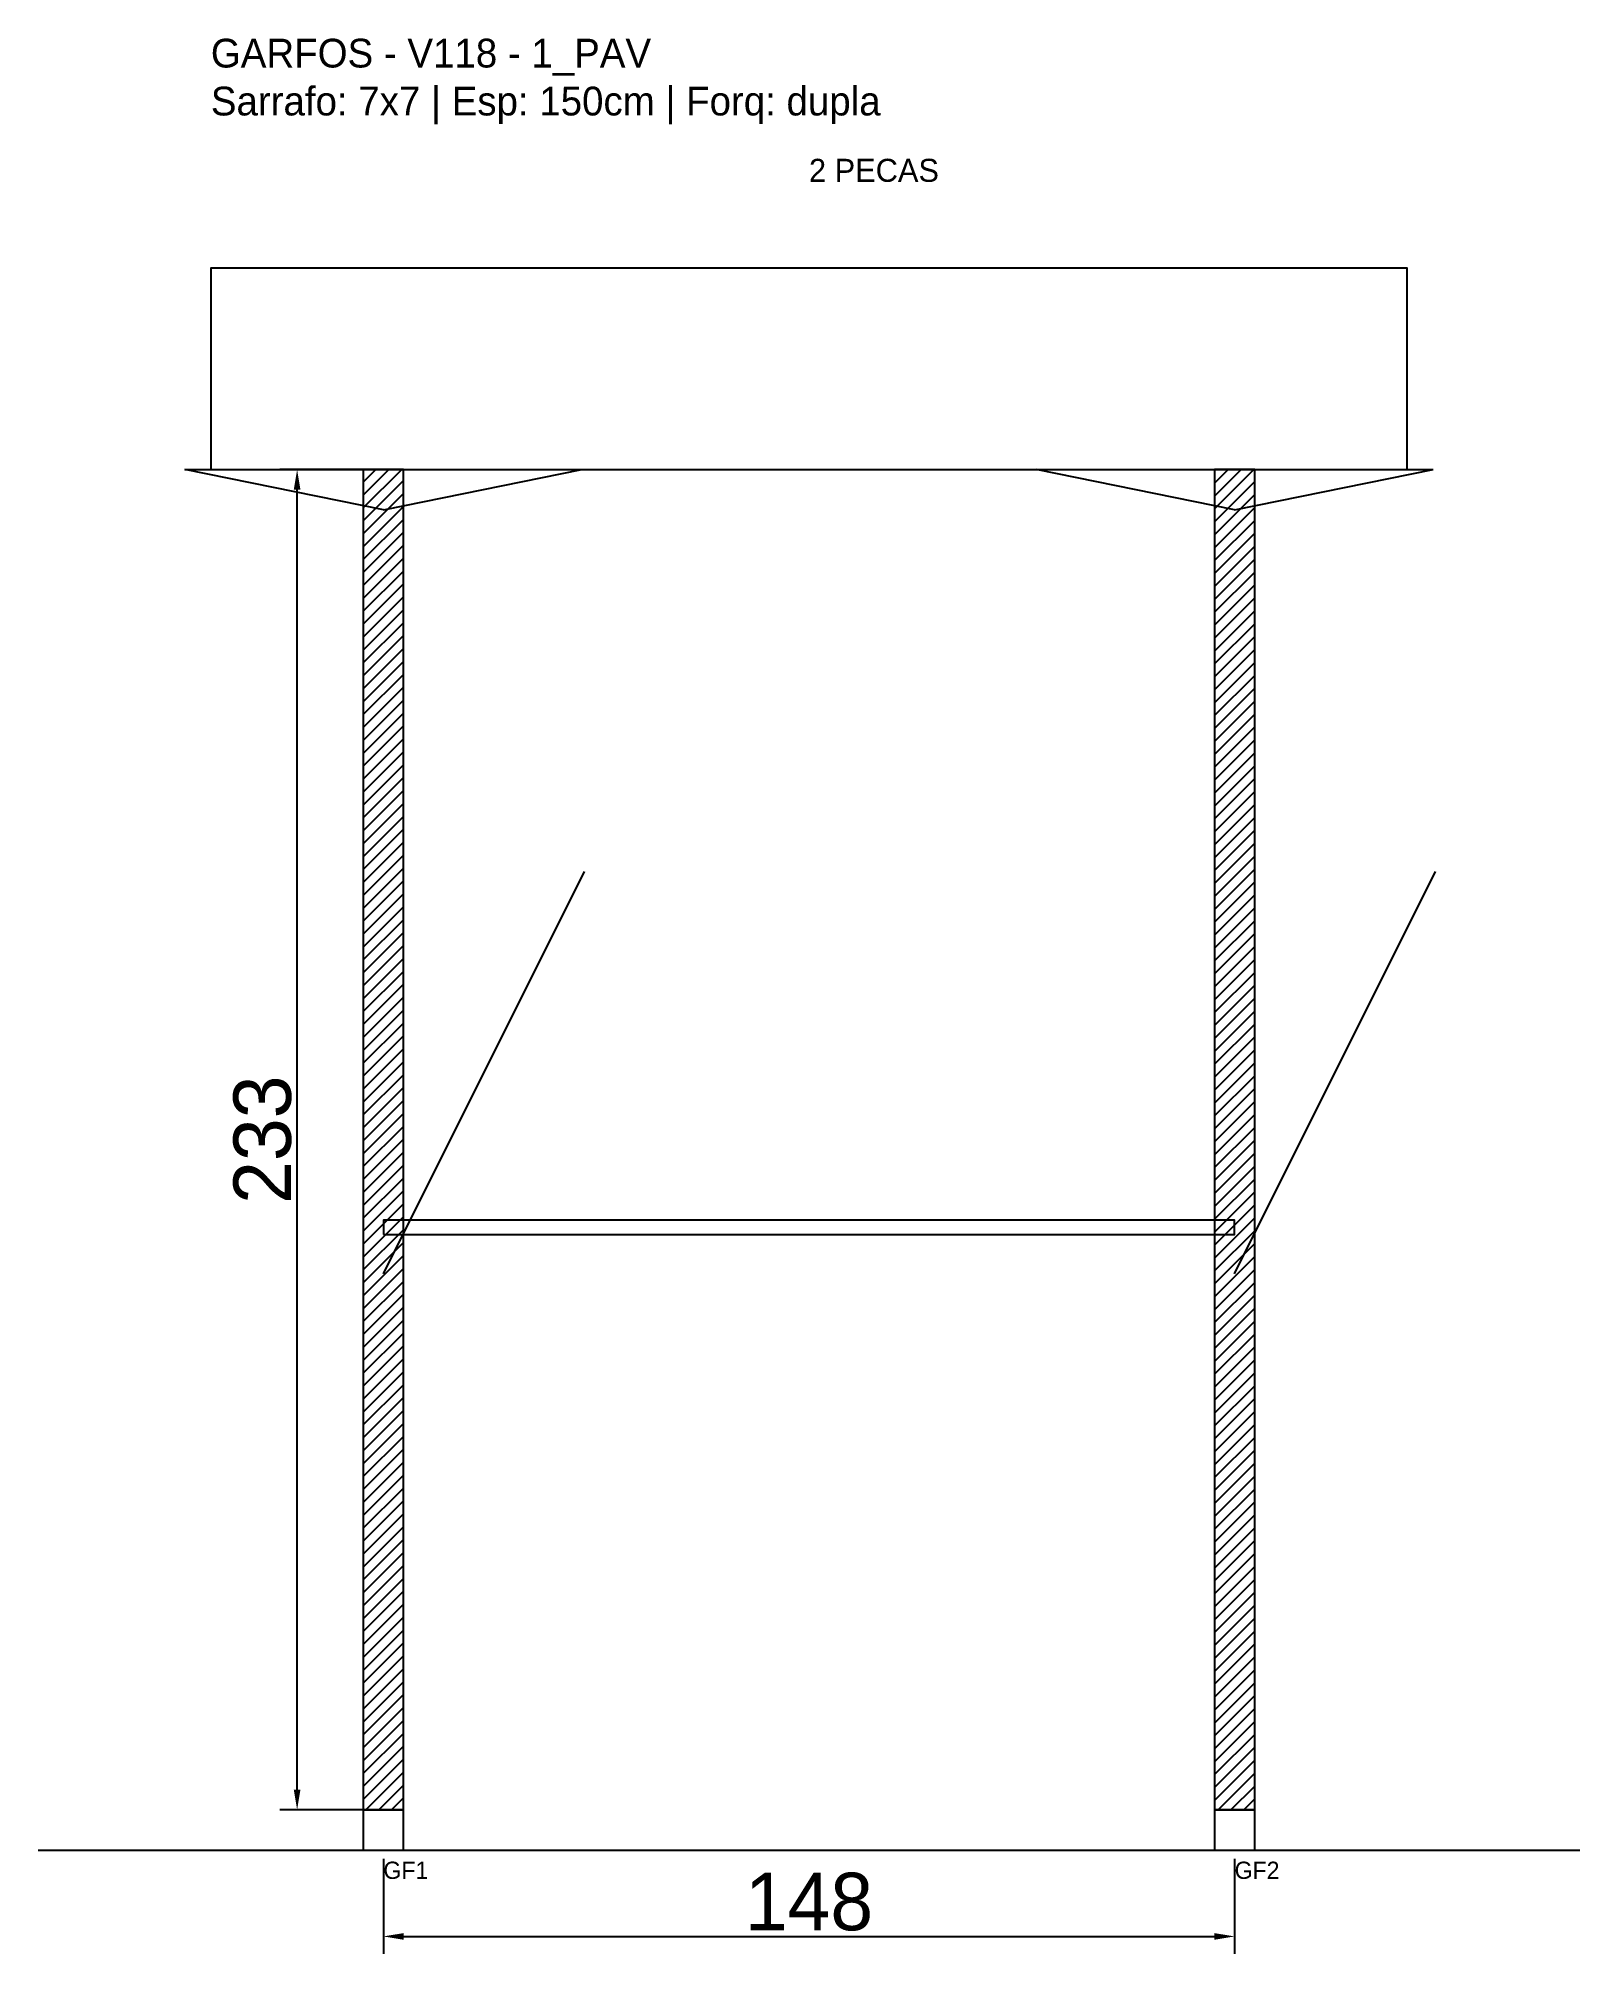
# Model space of a CAD drawing. Header units: metres. Extents: x -30 to 238, y -25 to 308.
import ezdxf

# ---------------------------------------------------------------- set-up
doc = ezdxf.new("R2010")
doc.units = ezdxf.units.M
for name, color, linetype in [('BARRA_ANCORAGEM', 1, 'Continuous'), ('COTA', 241, 'Continuous'), ('GARFOS OK', 3, 'Continuous'), ('NOME DA VIGA', 6, 'Continuous'), ('SARR_7x7', 40, 'Continuous'), ('TIRAS REESCORAMENTO', 252, 'Continuous'), ('VIGAS', 3, 'Continuous')]:
    doc.layers.add(name, color=color, linetype=linetype)
doc.dimstyles.new('EZ DXF', dxfattribs={"dimtxt": 10, "dimasz": 3.5, "dimexe": 3, "dimexo": 1.5, "dimgap": 1, "dimtad": 1, "dimdec": 1, "dimdsep": 46, "dimcen": 2.5, "dimazin": 3, "dimtfac": 1, "dimtmove": 0, "dimatfit": 3})

msp = doc.modelspace()

# ---------------------------------------------------------------- hatches: boundary and pattern name
at = {"layer": 'COTA'}
h = msp.add_hatch(dxfattribs=at)
h.set_pattern_fill('ANSI31', scale=0.5)
h.paths.add_polyline_path([(26.5, 0), (33.5, 0), (33.5, 233), (26.5, 233)])
h = msp.add_hatch(dxfattribs=at)
h.set_pattern_fill('ANSI31', scale=0.5)
h.paths.add_polyline_path([(174.5, 0), (181.5, 0), (181.5, 233), (174.5, 233)])

# ---------------------------------------------------------------- linework, layer by layer
at = {"layer": 'BARRA_ANCORAGEM'}
for p, q in [((30, 93.2), (64.95, 163.1)), ((178, 93.2), (212.95, 163.1))]:
    msp.add_line(p, q, dxfattribs=at)
at = {"layer": 'GARFOS OK'}
for p, q in [((30, 226), (-4.5, 233)), ((-4.5, 233), (64.5, 233)), ((30, 226), (64.5, 233)), ((178, 226), (143.5, 233)), ((143.5, 233), (212.5, 233)), ((178, 226), (212.5, 233))]:
    msp.add_line(p, q, dxfattribs=at)
at = {"layer": 'GARFOS OK', "linetype": 'CONTINUOUS'}
msp.add_line((-30, -7), (238, -7), dxfattribs=at)
at = {"layer": 'GARFOS OK'}
for points in [[(26.5, 0), (33.5, 0), (33.5, 233), (26.5, 233), (26.5, 0)], [(174.5, 0), (181.5, 0), (181.5, 233), (174.5, 233), (174.5, 0)]]:
    msp.add_lwpolyline(points, dxfattribs=at)
at = {"layer": 'SARR_7x7'}
for points in [[(26.5, -7), (33.5, -7), (33.5, 0), (26.5, 0), (26.5, -7)], [(174.5, -7), (181.5, -7), (181.5, 0), (174.5, 0), (174.5, -7)]]:
    msp.add_lwpolyline(points, dxfattribs=at)
at = {"layer": 'TIRAS REESCORAMENTO'}
msp.add_lwpolyline([(30, 100), (178, 100), (178, 102.5), (30, 102.5), (30, 100)], dxfattribs=at)
at = {"layer": 'VIGAS'}
msp.add_lwpolyline([(0, 233), (208, 233), (208, 268), (0, 268), (0, 233)], dxfattribs=at)

# ---------------------------------------------------------------- texts
at = {"layer": 'NOME DA VIGA'}
for s, height, p in [('2 PECAS', 4, (104, 283)), ('GF1', 3, (30, -12)), ('GF2', 3, (178, -12))]:
    msp.add_text(s, height=height, dxfattribs=at).set_placement(p)
at = {"layer": 'NOME DA VIGA', "insert": (0, 293), "char_height": 5, "attachment_point": 7}
msp.add_mtext('GARFOS - V118 - 1_PAV\\PSarrafo: 7x7 | Esp: 150cm | Forq: dupla', dxfattribs=at)

# ---------------------------------------------------------------- dimensions: what is measured, and where the dimension line sits
at = {"layer": 'COTA'}
msp.add_linear_dim(base=(15, 0), p1=(30, 0), p2=(30, 233), angle=90, dimstyle='EZ DXF', dxfattribs=at).render()
msp.add_linear_dim(base=(30, -22), p1=(30, -7), p2=(178, -7), dimstyle='EZ DXF', dxfattribs=at).render()

doc.saveas('drawing.dxf')
